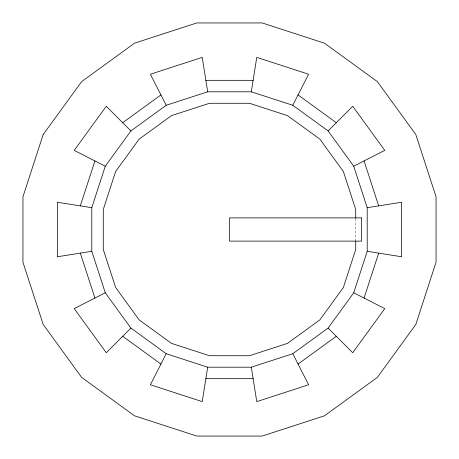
<?xml version="1.0" encoding="UTF-8"?>
<svg xmlns="http://www.w3.org/2000/svg" width="459" height="459" viewBox="0 0 459 459"><rect width="100%" height="100%" fill="white"/><g stroke="black" fill="none" stroke-linecap="round" stroke-linejoin="round"><path stroke-width="0.34" stroke-dasharray="2.29 1.72" d="M355.725 218.788L355.725 240.212"/><path stroke-width="0.69" d="M207.692 367.2L202.235 401.625L150.386 384.774L166.204 353.723L207.692 367.2L251.308 367.2L292.796 353.723L328.082 328.082L353.723 292.796L367.2 251.308L367.2 207.692L353.723 166.204L328.082 130.918L292.796 105.277L251.308 91.8L207.692 91.8L166.204 105.277L130.918 130.918L105.277 166.204L91.8 207.692L91.8 251.308L105.277 292.796L130.918 328.082L166.204 353.723M251.308 91.8L256.765 57.375L308.614 74.226L292.796 105.277M80.325 205.873L94.927 160.931M364.073 298.069L378.675 253.127M130.918 328.082L106.27 352.73L74.226 308.614L105.277 292.796M328.082 130.918L352.73 106.27L384.774 150.386L353.723 166.204M122.702 122.702L160.931 94.927M298.069 364.073L336.298 336.298M91.8 251.308L57.375 256.765L57.375 202.235L91.8 207.692M367.2 207.692L401.625 202.235L401.625 256.765L367.2 251.308M205.873 80.325L253.127 80.325M205.873 378.675L253.127 378.675M105.277 166.204L74.226 150.386L106.27 106.27L130.918 130.918M353.723 292.796L384.774 308.614L352.73 352.73L328.082 328.082M298.069 94.927L336.298 122.702M122.702 336.298L160.931 364.073M166.204 105.277L150.386 74.226L202.235 57.375L207.692 91.8M292.796 353.723L308.614 384.774L256.765 401.625L251.308 367.2M364.073 160.931L378.675 205.873M80.325 253.127L94.927 298.069M355.725 218.077L355.725 209.511L343.366 171.482L319.866 139.134L287.518 115.634L249.489 103.275L209.511 103.275L171.482 115.634L139.134 139.134L115.634 171.482L103.275 209.511L103.275 249.489L115.634 287.518L139.134 319.866L171.482 343.366L209.511 355.725L249.489 355.725L287.518 343.366L319.866 319.866L343.366 287.518L355.725 249.489L355.725 240.923M43.169 134.562L22.95 196.785L22.95 262.215L43.169 324.438L81.627 377.373L134.562 415.831L196.785 436.05L262.215 436.05L324.438 415.831L377.373 377.373L415.831 324.438L436.05 262.215L436.05 196.785L415.831 134.562L377.373 81.627L324.438 43.169L262.215 22.95L196.785 22.95L134.562 43.169L81.627 81.627L43.169 134.562M361.531 217.882L229.5 217.882L229.5 241.118L361.531 241.118L361.531 217.882"/></g></svg>
